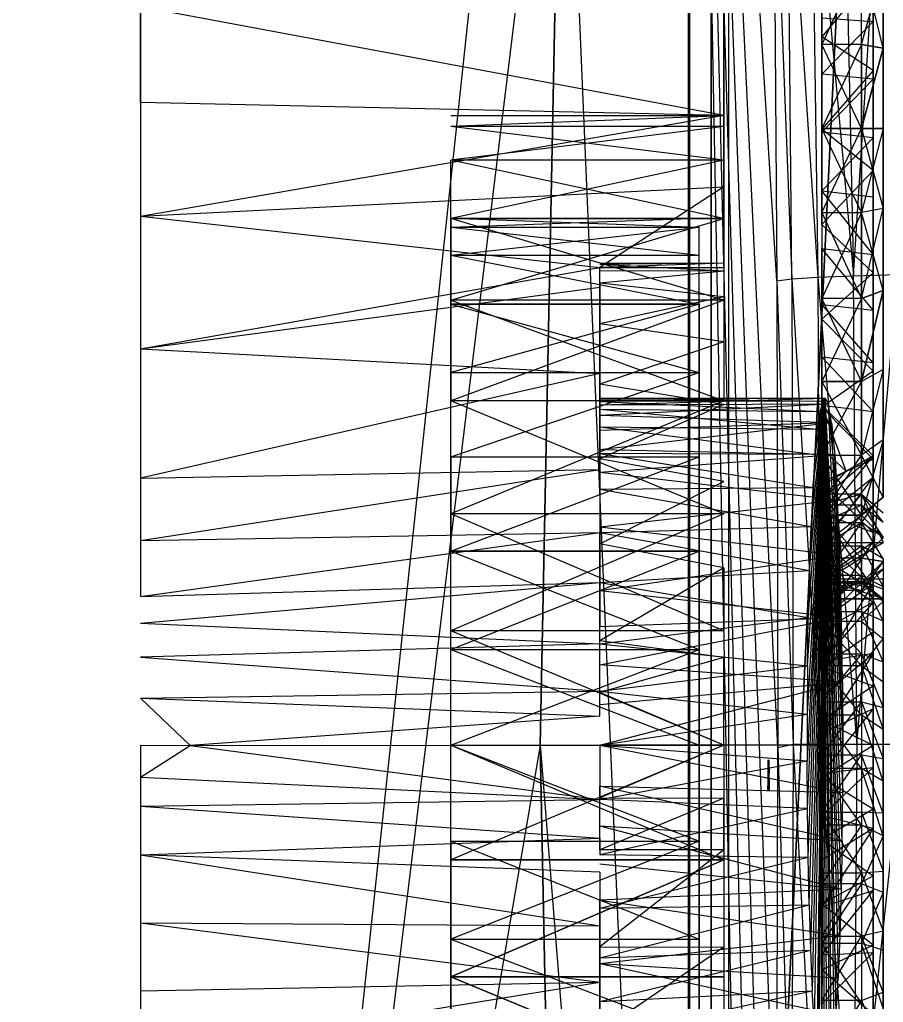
# Model space of a CAD drawing. Extents: x 11992 to 29481, y -6727 to 6811.
# Drawn here: x 12943.9 to 13013.5, y 2629.9 to 2709.1 of the extents above; entities that cross this region are included whole.
import ezdxf

# ---------------------------------------------------------------- set-up
doc = ezdxf.new("R2010")
doc.units = 0
doc.header["$MEASUREMENT"] = 0
doc.layers.get('0').update_dxf_attribs({"color": 8, "linetype": 'CONTINUOUS'})
doc.layers.add('WALL', color=8, linetype='CONTINUOUS')
doc.layers.add('zoylight 5回路', color=4, linetype='CONTINUOUS')

msp = doc.modelspace()

# ---------------------------------------------------------------- linework, layer by layer
for p, q in [((12999.618, 2180.597, 559.574), (12999.618, 3630.598, 559.574)), ((12999.618, 2180.597, 429.574), (12999.618, 3630.598, 429.574)), ((12999.618, 2180.597, 429.574), (12999.618, 3630.598, 429.574)), ((12999.618, 2180.596, -40.427), (12999.618, 3630.598, -40.427)), ((12999.618, 3630.598, 559.574), (12999.618, 2180.597, 559.574)), ((12999.618, 3630.598, -2440.428), (12999.618, 2180.597, -2440.428)), ((12999.618, 3630.598, -2440.428), (12999.618, 2180.597, -2440.428)), ((12999.618, 3630.598, -2640.428), (12999.618, 2180.597, -2640.428)), ((12993.058, 2831.723, -2034.428), (12953.625, 2462.083, -2034.428)), ((12997.892, 2470.15, -2026.428), (12997.892, 2831.044, -2026.428)), ((12953.625, 2827.843, -2104.768), (12953.625, 2662.591, -2060.087)), ((13004.888, 2688.041, -1982.262), (12997.892, 2801.845, -2026.428)), ((12997.892, 2801.845, -2026.428), (13004.242, 2538.273, -1986.336)), ((12997.892, 2801.845, -2026.428), (13004.647, 2575.625, -1983.782)), ((13004.967, 2650.422, -1981.761), (12997.892, 2801.845, -2026.428)), ((13004.887, 2612.938, -1982.268), (12997.892, 2801.845, -2026.428)), ((12997.892, 2801.845, -2026.428), (13003.666, 2500.957, -1989.974)), ((13001.024, 2528.539, -1535.396), (13001.024, 2775.775, -1367.169)), ((13001.024, 2524.691, -1532.833), (13001.024, 2772.653, -1365.48)), ((13000.625, 2693.069, -2248.196), (13000.625, 2772.424, -2312.004)), ((13001.024, 2529.813, -1535.528), (13012.671, 2771.379, -1535.528)), ((13012.671, 2771.379, -1365.348), (13001.024, 2529.813, -1365.348)), ((13012.671, 2655.358, -1405.424), (13012.671, 2771.379, -1365.348)), ((13000.625, 2762.768, -2250.098), (13000.625, 2697.778, -2239.107)), ((13000.625, 2746.079, -2198.093), (13000.625, 2700.493, -2229.662)), ((12987.633, 2741.268, -2034.428), (12953.625, 2462.083, -2034.428)), ((12985.821, 2650.597, -2034.428), (12987.633, 2741.268, -2034.428)), ((12987.621, 2740.985, -2026.428), (12985.821, 2650.597, -2034.428)), ((12987.621, 2740.985, -2026.428), (12997.892, 2499.349, -2026.428)), ((13013.469, 2735.857, -1467.017), (13013.469, 2687.26, -1500.045)), ((13013.469, 2670.603, -1486.455), (13013.469, 2735.264, -1460.554)), ((12953.625, 2702.458, -2099.7), (12953.625, 2729.627, -2114.435)), ((13011.728, 2707.115, -1430.377), (13011.728, 2726.684, -1440.669)), ((13007.652, 2725.933, -1975.26), (13011.077, 2688.457, -1969.366)), ((13007.652, 2725.933, -1975.26), (13008.19, 2688.341, -1973.236)), ((13010.258, 2726.156, -1971.55), (13011.077, 2688.457, -1969.366)), ((13011.077, 2688.457, -1969.366), (13013.493, 2726.356, -1968.372)), ((13004.646, 2725.62, -1983.784), (13004.888, 2688.041, -1982.262)), ((13004.646, 2725.62, -1983.784), (13006.1, 2688.215, -1977.59)), ((13005.761, 2725.693, -1979.381), (13008.19, 2688.341, -1973.236)), ((13006.1, 2688.215, -1977.59), (13005.761, 2725.693, -1979.381)), ((13008.526, 2725.517, -1495.653), (13008.526, 2665.689, -1480.734)), ((13013.469, 2706.799, -1432.088), (13013.469, 2725.453, -1441.9)), ((13000.625, 2724.447, -2144.043), (13000.625, 2678.364, -2177.956)), ((13008.526, 2693.555, -1430.377), (13008.526, 2721.284, -1435.154)), ((13012.671, 2720.374, -1504.245), (13012.671, 2558.93, -1444.017)), ((13008.526, 2717.507, -1432.969), (13008.526, 2686.619, -1432.371)), ((13011.728, 2714.051, -1432.371), (13008.526, 2707.115, -1430.377)), ((13008.526, 2707.715, -1504.43), (13008.526, 2714.051, -1501.664)), ((13011.728, 2714.051, -1501.664), (13008.526, 2707.115, -1503.658)), ((13011.728, 2663.694, -1473.798), (13011.728, 2714.051, -1501.664)), ((13013.469, 2706.799, -1501.946), (13011.728, 2714.051, -1501.664)), ((13011.728, 2707.115, -1430.377), (13013.469, 2713.41, -1433.989)), ((13012.671, 2712.756, -1507.43), (13008.526, 2707.715, -1504.43)), ((13012.671, 2712.756, -1507.43), (13012.671, 2529.813, -1535.528)), ((12953.625, 2710.17, -2114.22), (13000.625, 2701.399, -2097.382)), ((13008.526, 2709.251, -1429.941), (13012.671, 2708.966, -1425.63)), ((13008.526, 2704.726, -1429.138), (13012.671, 2708.966, -1425.63)), ((13012.671, 2585.333, -1401.106), (13012.671, 2708.966, -1425.63)), ((13008.526, 2707.715, -1504.43), (13008.526, 2700.335, -1504.28)), ((13012.671, 2705.005, -1509.037), (13008.526, 2707.715, -1504.43)), ((13008.526, 2700.267, -1505.15), (13008.526, 2707.715, -1504.43)), ((13008.526, 2700.048, -1428.885), (13008.526, 2707.115, -1430.377)), ((13011.728, 2707.115, -1503.658), (13008.526, 2707.115, -1503.658)), ((13011.728, 2700.335, -1429.755), (13008.526, 2707.115, -1430.377)), ((13011.728, 2707.115, -1503.658), (13008.526, 2700.335, -1504.28)), ((13011.728, 2707.115, -1430.377), (13008.526, 2707.115, -1430.377)), ((13011.728, 2707.115, -1430.377), (13011.728, 2663.694, -1460.237)), ((13013.469, 2706.799, -1501.946), (13011.728, 2707.115, -1503.658)), ((13011.728, 2707.115, -1430.377), (13013.469, 2706.799, -1432.088)), ((13011.728, 2700.335, -1429.755), (13013.469, 2706.799, -1432.088)), ((13013.469, 2706.799, -1501.946), (13011.728, 2700.335, -1504.28)), ((13012.671, 2705.005, -1509.037), (13008.526, 2700.267, -1505.15)), ((13012.671, 2704.315, -1424.927), (13008.526, 2704.726, -1429.138)), ((13012.671, 2705.005, -1509.037), (13012.671, 2594.591, -1504.681)), ((13012.671, 2704.315, -1424.927), (13008.526, 2700.048, -1428.885)), ((12953.625, 2702.458, -2099.7), (13000.625, 2701.399, -2097.382)), ((12953.625, 2693.269, -2085.728), (13000.625, 2701.399, -2097.382)), ((13000.625, 2701.34, -2220.428), (12978.625, 2700.493, -2211.195)), ((13000.625, 2701.34, -2220.428), (12978.625, 2701.34, -2220.428)), ((13000.625, 2701.34, -2220.428), (12978.625, 2700.493, -2229.662)), ((13000.625, 2701.399, -2097.382), (13000.625, 2688.827, -2092.503)), ((13000.625, 2700.493, -2229.662), (12978.625, 2700.493, -2211.195)), ((13000.625, 2700.493, -2229.662), (12978.625, 2697.778, -2239.107)), ((13000.625, 2700.493, -2211.195), (12978.625, 2700.493, -2211.195)), ((13000.625, 2697.778, -2201.75), (12978.625, 2700.493, -2211.195)), ((13008.526, 2693.555, -1430.377), (13011.728, 2700.335, -1429.755)), ((13013.469, 2700.335, -1431.496), (13008.526, 2700.335, -1504.28)), ((13011.728, 2693.555, -1503.658), (13008.526, 2700.335, -1504.28)), ((13008.526, 2700.335, -1429.755), (13013.469, 2700.335, -1431.496)), ((13012.671, 2696.935, -1509.159), (13008.526, 2700.267, -1505.15)), ((13012.671, 2699.573, -1424.746), (13008.526, 2700.048, -1428.885)), ((13013.469, 2700.335, -1431.496), (13011.728, 2693.555, -1430.377)), ((13011.728, 2700.335, -1504.28), (13013.469, 2693.871, -1501.946)), ((13013.469, 2700.335, -1431.496), (13013.469, 2670.603, -1447.579)), ((13012.671, 2699.573, -1424.746), (13008.526, 2695.318, -1429.216)), ((13000.625, 2697.778, -2239.107), (12978.625, 2697.778, -2239.107)), ((12978.625, 2673.853, -2256.001), (12978.625, 2697.778, -2239.107)), ((13000.625, 2693.069, -2248.196), (12978.625, 2697.778, -2239.107)), ((13000.625, 2697.778, -2201.75), (12978.625, 2697.778, -2201.75)), ((13000.625, 2697.778, -2201.75), (12978.625, 2693.069, -2192.661)), ((13012.671, 2696.935, -1509.159), (13008.526, 2692.6, -1504.358)), ((12953.625, 2693.269, -2085.728), (13000.625, 2695.62, -2088.49)), ((13000.625, 2695.62, -2088.49), (12990.625, 2689.126, -2080.223)), ((13012.671, 2690.172, -1425.979), (13008.526, 2695.318, -1429.216)), ((13008.526, 2695.318, -1429.216), (13012.671, 2694.829, -1425.099)), ((12953.625, 2693.269, -2085.728), (12990.625, 2689.126, -2080.223)), ((13011.728, 2693.555, -1430.377), (13008.526, 2686.619, -1432.371)), ((13008.526, 2692.6, -1504.358), (13008.526, 2693.555, -1503.658)), ((13008.526, 2693.555, -1503.658), (13011.728, 2693.555, -1503.658)), ((13008.526, 2693.555, -1430.377), (13011.728, 2693.555, -1430.377)), ((13008.526, 2693.555, -1503.658), (13011.728, 2686.619, -1501.664)), ((13013.469, 2693.871, -1432.088), (13011.728, 2693.555, -1430.377)), ((13013.469, 2693.871, -1501.946), (13011.728, 2693.555, -1503.658)), ((13011.728, 2686.619, -1432.371), (13013.469, 2693.871, -1432.088)), ((13013.469, 2687.26, -1500.045), (13011.728, 2693.555, -1503.658)), ((12978.625, 2692.387, -2212.695), (12998.625, 2693.097, -2220.428)), ((12978.625, 2693.097, -2220.428), (12998.625, 2692.387, -2228.162)), ((12978.625, 2693.097, -2220.428), (12998.625, 2693.097, -2220.428)), ((12978.625, 2693.069, -2248.196), (13000.625, 2693.069, -2248.196)), ((12978.625, 2686.478, -2256.309), (13000.625, 2693.069, -2248.196)), ((12978.625, 2693.069, -2248.196), (12978.625, 2678.364, -2262.9)), ((13000.625, 2693.069, -2192.661), (12978.625, 2693.069, -2192.661)), ((13000.625, 2686.478, -2184.547), (12978.625, 2693.069, -2192.661)), ((13008.526, 2692.6, -1504.358), (13012.671, 2688.694, -1507.661)), ((12978.625, 2692.387, -2212.695), (12978.625, 2692.387, -2228.162)), ((12978.625, 2692.387, -2212.695), (12998.625, 2690.113, -2204.784)), ((12978.625, 2690.113, -2236.072), (12998.625, 2692.387, -2228.162)), ((12978.625, 2692.387, -2212.695), (12998.625, 2692.387, -2212.695)), ((12978.625, 2692.387, -2228.162), (12998.625, 2692.387, -2212.695)), ((12998.625, 2658.33, -2178.638), (12998.625, 2692.387, -2228.162)), ((12978.625, 2690.113, -2204.784), (12998.625, 2686.169, -2197.172)), ((12978.625, 2690.113, -2236.072), (12998.625, 2686.169, -2243.685)), ((12978.625, 2642.864, -2178.638), (12978.625, 2690.113, -2204.784)), ((12978.625, 2690.113, -2204.784), (12998.625, 2690.113, -2204.784)), ((12978.625, 2690.113, -2236.072), (12978.625, 2690.113, -2204.784)), ((12978.625, 2690.113, -2236.072), (12998.625, 2690.113, -2236.072)), ((12998.625, 2673.853, -2184.856), (12998.625, 2690.113, -2204.784)), ((12998.625, 2627.341, -2184.856), (12998.625, 2690.113, -2236.072)), ((13012.671, 2685.687, -1427.358), (13008.526, 2690.646, -1430.136)), ((13008.526, 2686.141, -1431.624), (13008.526, 2690.646, -1430.136)), ((13008.526, 2690.646, -1430.136), (13012.671, 2690.172, -1425.979)), ((13000.625, 2689.476, -2085.428), (12990.625, 2689.373, -2088.262)), ((13000.625, 2689.476, -2085.428), (12990.625, 2689.126, -2080.223)), ((13000.625, 2689.476, -2085.428), (12990.625, 2689.456, -2084.186)), ((13000.625, 2688.827, -2092.503), (12990.625, 2689.373, -2088.262)), ((12953.625, 2682.553, -2073.612), (12990.625, 2689.126, -2080.223)), ((12990.625, 2689.126, -2080.223), (13000.625, 2689.114, -2080.134)), ((12990.625, 2678.046, -2090.954), (12990.625, 2689.126, -2080.223)), ((13000.625, 2688.827, -2092.503), (12990.625, 2688.849, -2092.384)), ((13000.625, 2688.827, -2092.503), (12990.625, 2687.872, -2096.482)), ((13008.526, 2684.954, -1501.911), (13012.671, 2688.694, -1507.661)), ((13011.077, 2688.457, -1969.366), (13014.656, 2688.559, -1966.123)), ((13011.356, 2650.699, -1968.643), (13014.656, 2688.559, -1966.123)), ((13000.625, 2686.746, -2099.74), (12990.625, 2687.872, -2096.482)), ((12990.625, 2687.872, -2096.482), (12990.625, 2660.178, -2111.738)), ((13004.888, 2688.041, -1982.262), (13006.1, 2688.215, -1977.59)), ((13004.888, 2688.041, -1982.262), (13006.214, 2650.698, -1976.994)), ((13004.888, 2688.041, -1982.262), (13004.967, 2650.422, -1981.761)), ((13006.1, 2688.215, -1977.59), (13008.19, 2688.341, -1973.236)), ((13006.1, 2688.215, -1977.59), (13006.214, 2650.698, -1976.994)), ((13006.1, 2688.215, -1977.59), (13008.371, 2650.698, -1972.564)), ((13008.19, 2688.341, -1973.236), (13011.077, 2688.457, -1969.366)), ((13008.19, 2688.341, -1973.236), (13008.371, 2650.698, -1972.564)), ((13008.19, 2688.341, -1973.236), (13011.356, 2650.699, -1968.643)), ((13011.356, 2650.699, -1968.643), (13011.077, 2688.457, -1969.366)), ((12953.625, 2682.553, -2073.612), (12990.625, 2687.545, -2078.428)), ((12990.625, 2680.588, -2071.542), (12990.625, 2687.545, -2078.428)), ((13011.728, 2679.945, -1435.829), (13013.469, 2687.26, -1433.989)), ((13013.469, 2687.26, -1500.045), (13011.728, 2679.945, -1498.206)), ((13011.728, 2686.619, -1432.371), (13013.469, 2687.26, -1433.989)), ((13013.469, 2687.26, -1500.045), (13011.728, 2686.619, -1501.664)), ((13000.625, 2686.478, -2256.309), (12978.625, 2686.478, -2256.309)), ((12978.625, 2686.478, -2256.309), (13000.625, 2678.364, -2262.9)), ((13000.625, 2686.478, -2184.547), (12978.625, 2686.478, -2184.547)), ((13000.625, 2686.478, -2184.547), (12978.625, 2678.364, -2177.956)), ((12978.625, 2650.597, -2271.172), (12978.625, 2686.169, -2243.685)), ((12978.625, 2686.169, -2197.172), (12978.625, 2678.364, -2177.956)), ((12978.625, 2686.169, -2197.172), (12998.625, 2680.649, -2190.376)), ((12998.625, 2686.169, -2243.685), (12978.625, 2680.649, -2250.48)), ((12978.625, 2686.169, -2197.172), (12998.625, 2686.169, -2197.172)), ((12998.625, 2686.169, -2243.685), (12978.625, 2686.169, -2243.685)), ((13000.625, 2686.746, -2099.74), (12990.625, 2684.584, -2104.308)), ((12998.625, 2686.169, -2243.685), (12998.625, 2615.025, -2197.172)), ((13000.625, 2686.478, -2184.547), (13000.625, 2683.139, -2106.703)), ((13008.526, 2686.619, -1432.371), (13008.526, 2668.859, -1431.751)), ((13011.728, 2686.619, -1501.664), (13008.526, 2686.619, -1501.664)), ((13011.728, 2686.619, -1432.371), (13008.526, 2686.619, -1432.371)), ((13011.728, 2679.945, -1498.206), (13008.526, 2686.619, -1501.664)), ((13008.526, 2673.986, -1493.366), (13008.526, 2686.619, -1501.664)), ((13011.728, 2686.619, -1432.371), (13008.526, 2679.945, -1435.829)), ((13008.526, 2664.123, -1478.967), (13008.526, 2686.619, -1501.664)), ((13012.671, 2681.449, -1429.192), (13008.526, 2686.141, -1431.624)), ((13008.526, 2686.141, -1431.624), (13012.671, 2685.687, -1427.358)), ((13000.625, 2683.139, -2106.703), (12990.625, 2684.584, -2104.308)), ((12990.625, 2672.609, -2102.733), (12990.625, 2684.584, -2104.308)), ((13012.671, 2680.775, -1504.499), (13008.526, 2684.954, -1501.911)), ((13000.625, 2683.139, -2106.703), (12990.625, 2679.721, -2111.185)), ((12953.625, 2682.553, -2073.612), (12990.625, 2680.588, -2071.542)), ((13012.671, 2681.449, -1429.192), (13008.526, 2681.901, -1433.636)), ((13008.526, 2669.146, -1446.627), (13008.526, 2681.901, -1433.636)), ((13008.526, 2681.901, -1433.636), (13012.671, 2677.521, -1431.423)), ((12990.625, 2680.588, -2071.542), (12953.625, 2672.13, -2065.33)), ((12978.625, 2673.853, -2184.856), (12998.625, 2680.649, -2190.376)), ((12978.625, 2680.649, -2190.376), (12998.625, 2680.649, -2190.376)), ((12978.625, 2680.649, -2250.48), (12998.625, 2680.649, -2250.48)), ((12978.625, 2673.853, -2256.001), (12998.625, 2680.649, -2250.48)), ((12990.625, 2672.841, -2065.599), (12990.625, 2680.588, -2071.542)), ((12990.625, 2680.588, -2071.542), (12990.625, 2677.708, -2078.428)), ((13012.671, 2680.775, -1504.499), (13008.526, 2677.863, -1497.826)), ((13013.469, 2680.897, -1496.749), (13011.728, 2673.986, -1493.366)), ((13013.469, 2680.897, -1437.286), (13011.728, 2679.945, -1435.829)), ((13013.469, 2680.897, -1496.749), (13011.728, 2679.945, -1498.206)), ((13013.469, 2680.897, -1437.286), (13011.728, 2673.986, -1440.669)), ((13008.526, 2673.986, -1440.669), (13011.728, 2679.945, -1435.829)), ((13008.526, 2679.945, -1498.206), (13011.728, 2679.945, -1498.206)), ((13011.728, 2679.945, -1435.829), (13008.526, 2679.945, -1435.829)), ((13008.526, 2679.945, -1498.206), (13011.728, 2673.986, -1493.366)), ((13000.625, 2678.089, -2112.92), (12990.625, 2679.721, -2111.185)), ((13000.625, 2678.364, -2262.9), (12978.625, 2678.364, -2262.9)), ((13000.625, 2678.364, -2262.9), (12978.625, 2669.275, -2267.609)), ((13000.625, 2678.364, -2177.956), (12978.625, 2678.364, -2177.956)), ((13000.625, 2669.275, -2173.248), (12978.625, 2678.364, -2177.956)), ((12990.625, 2678.046, -2090.954), (13008.778, 2678.597, -2085.428)), ((12990.625, 2678.502, -2087.733), (13008.778, 2678.597, -2085.428)), ((12990.625, 2678.583, -2084.533), (13008.778, 2678.597, -2085.428)), ((12990.625, 2678.583, -2084.533), (13008.582, 2678.338, -2081.629)), ((13008.582, 2678.338, -2081.629), (12990.625, 2678.308, -2081.413)), ((12990.625, 2678.308, -2081.413), (13008.38, 2677.516, -2077.724)), ((12990.625, 2677.708, -2078.428), (12990.625, 2678.308, -2081.413)), ((13008.778, 2678.597, -2085.428), (13007.334, 2649.349, -2057.456)), ((13008.778, 2678.597, -2085.428), (13007.339, 2653.113, -2057.541)), ((13007.357, 2645.502, -2057.896), (13008.778, 2678.597, -2085.428)), ((13007.371, 2656.995, -2058.169), (13008.778, 2678.597, -2085.428)), ((13007.409, 2641.588, -2058.917), (13008.778, 2678.597, -2085.428)), ((13007.434, 2660.903, -2059.394), (13008.778, 2678.597, -2085.428)), ((13007.494, 2637.737, -2060.556), (13008.778, 2678.597, -2085.428)), ((13007.53, 2664.702, -2061.241), (13008.778, 2678.597, -2085.428)), ((13008.778, 2678.597, -2085.428), (13007.611, 2634.092, -2062.81)), ((13007.656, 2668.245, -2063.69), (13008.778, 2678.597, -2085.428)), ((13008.778, 2678.597, -2085.428), (13007.756, 2630.798, -2065.629)), ((13007.81, 2671.394, -2066.68), (13008.778, 2678.597, -2085.428)), ((13007.926, 2627.978, -2068.924), (13008.778, 2678.597, -2085.428)), ((13007.987, 2674.033, -2070.106), (13008.778, 2678.597, -2085.428)), ((13008.778, 2678.597, -2085.428), (13008.114, 2625.725, -2072.568)), ((13008.179, 2676.085, -2073.836), (13008.778, 2678.597, -2085.428)), ((13008.313, 2624.086, -2076.419), (13008.778, 2678.597, -2085.428)), ((13008.38, 2677.516, -2077.724), (13008.778, 2678.597, -2085.428)), ((13008.582, 2678.338, -2081.629), (13008.38, 2677.516, -2077.724)), ((13008.514, 2623.064, -2080.333), (13008.778, 2678.597, -2085.428)), ((13008.582, 2678.338, -2081.629), (13008.778, 2678.597, -2085.428)), ((13008.713, 2622.625, -2084.18), (13008.778, 2678.597, -2085.428)), ((13008.778, 2678.597, -2085.428), (13009.108, 2623.338, -2091.826)), ((13009.309, 2624.563, -2095.735), (13008.778, 2678.597, -2085.428)), ((13009.688, 2628.859, -2103.077), (13008.778, 2678.597, -2085.428)), ((13008.778, 2678.597, -2085.428), (13009.85, 2631.849, -2106.225)), ((13009.986, 2635.275, -2108.864), (13008.778, 2678.597, -2085.428)), ((13010.166, 2642.892, -2112.347), (13008.778, 2678.597, -2085.428)), ((13008.778, 2678.597, -2085.428), (13010.209, 2646.797, -2113.169)), ((13008.778, 2678.597, -2085.428), (13010.222, 2650.597, -2113.428)), ((13008.907, 2622.71, -2087.944), (13008.778, 2678.597, -2085.428)), ((13008.778, 2678.597, -2085.428), (13009.505, 2626.409, -2099.534)), ((13010.092, 2639.005, -2110.916), (13008.778, 2678.597, -2085.428)), ((13008.778, 2678.597, -2085.428), (13009.04, 2678.129, -2090.523)), ((12990.625, 2677.211, -2094.128), (13009.04, 2678.129, -2090.523)), ((12990.625, 2678.046, -2090.954), (13009.04, 2678.129, -2090.523)), ((13000.625, 2678.089, -2112.92), (12990.625, 2673.699, -2116.699)), ((12990.625, 2677.708, -2078.428), (13008.179, 2676.085, -2073.836)), ((12990.625, 2677.708, -2078.428), (13008.38, 2677.516, -2077.724)), ((12990.625, 2677.708, -2078.428), (12990.625, 2676.281, -2074.278)), ((13008.38, 2677.516, -2077.724), (13008.179, 2676.085, -2073.836)), ((13012.671, 2673.948, -1433.985), (13008.526, 2678.011, -1436.102)), ((13008.526, 2678.011, -1436.102), (13008.526, 2662.387, -1470.775)), ((13010.475, 2672.711, -1437.974), (13008.526, 2678.011, -1436.102)), ((13008.526, 2678.011, -1436.102), (13012.671, 2677.521, -1431.423)), ((13008.526, 2677.863, -1497.826), (13012.671, 2673.667, -1499.824)), ((13009.309, 2676.631, -2095.735), (13009.04, 2678.129, -2090.523)), ((13009.04, 2678.129, -2090.523), (13010.222, 2650.597, -2113.428)), ((13012.671, 2672.183, -1428.826), (13012.671, 2677.521, -1431.423)), ((12990.625, 2676.007, -2097.19), (12990.625, 2677.211, -2094.128)), ((12990.625, 2677.211, -2094.128), (13009.309, 2676.631, -2095.735)), ((12990.625, 2674.46, -2100.076), (13009.309, 2676.631, -2095.735)), ((12990.625, 2676.007, -2097.19), (13009.309, 2676.631, -2095.735)), ((13009.309, 2676.631, -2095.735), (13009.568, 2674.033, -2100.75)), ((13009.309, 2676.631, -2095.735), (13010.222, 2650.597, -2113.428)), ((12990.625, 2676.281, -2074.278), (13007.987, 2674.033, -2070.106)), ((12990.625, 2676.281, -2074.278), (13008.179, 2676.085, -2073.836)), ((13007.987, 2674.033, -2070.106), (13008.179, 2676.085, -2073.836)), ((13013.469, 2675.217, -1441.9), (13011.728, 2669.146, -1446.627)), ((13013.469, 2675.217, -1441.9), (13011.728, 2673.986, -1440.669)), ((13013.469, 2675.217, -1492.135), (13011.728, 2673.986, -1493.366)), ((12990.625, 2674.46, -2100.076), (13009.568, 2674.033, -2100.75)), ((13010.475, 2672.711, -1437.974), (13008.526, 2674.532, -1438.94)), ((12978.625, 2673.853, -2256.001), (12978.625, 2666.241, -2259.944)), ((12978.625, 2673.853, -2184.856), (12978.625, 2669.275, -2173.248)), ((12978.625, 2666.241, -2180.912), (12998.625, 2673.853, -2184.856)), ((12978.625, 2673.853, -2256.001), (12998.625, 2673.853, -2256.001)), ((12978.625, 2673.853, -2184.856), (12998.625, 2673.853, -2184.856)), ((12978.625, 2666.241, -2259.944), (12998.625, 2673.853, -2256.001)), ((12990.625, 2674.125, -2070.248), (13007.81, 2671.394, -2066.68)), ((13007.987, 2674.033, -2070.106), (12990.625, 2674.125, -2070.248)), ((12990.625, 2672.609, -2102.733), (13009.568, 2674.033, -2100.75)), ((12990.625, 2673.699, -2116.699), (12990.625, 2663.079, -2110.492)), ((13000.625, 2671.872, -2117.97), (12990.625, 2673.699, -2116.699)), ((13007.987, 2674.033, -2070.106), (13007.81, 2671.394, -2066.68)), ((13011.728, 2669.146, -1487.408), (13008.526, 2673.986, -1493.366)), ((13008.526, 2673.986, -1493.366), (13011.728, 2673.986, -1493.366)), ((13008.526, 2673.986, -1440.669), (13011.728, 2673.986, -1440.669)), ((13008.526, 2669.146, -1446.627), (13011.728, 2673.986, -1440.669)), ((13012.671, 2673.948, -1433.985), (13008.526, 2670.453, -1436.918)), ((13012.671, 2673.948, -1433.985), (13008.526, 2668.859, -1431.751)), ((13008.526, 2671.828, -1492.345), (13012.671, 2673.667, -1499.824)), ((13010.222, 2650.597, -2113.428), (13009.568, 2674.033, -2100.75)), ((13010.198, 2655.692, -2112.961), (13009.568, 2674.033, -2100.75)), ((13009.568, 2674.033, -2100.75), (13009.799, 2670.396, -2105.227)), ((13012.671, 2673.948, -1433.985), (13010.475, 2672.711, -1437.974)), ((13013.469, 2670.603, -1486.455), (13011.728, 2673.986, -1493.366)), ((12953.625, 2667.114, -2062.322), (12990.625, 2672.841, -2065.599)), ((12953.625, 2672.13, -2065.33), (12990.625, 2672.841, -2065.599)), ((13010.475, 2672.711, -1437.974), (13008.526, 2671.504, -1442.059)), ((13008.526, 2670.453, -1436.918), (13010.475, 2672.711, -1437.974)), ((12990.625, 2672.609, -2102.733), (13009.799, 2670.396, -2105.227)), ((12990.625, 2666.851, -2120.747), (13000.625, 2671.872, -2117.97)), ((13012.671, 2672.183, -1428.826), (13008.526, 2668.859, -1431.751)), ((13008.526, 2666.703, -1426.639), (13012.671, 2672.183, -1428.826)), ((12990.625, 2671.252, -2066.525), (13007.81, 2671.394, -2066.68)), ((12990.625, 2671.252, -2066.525), (13007.656, 2668.245, -2063.69)), ((13007.81, 2671.394, -2066.68), (13007.656, 2668.245, -2063.69)), ((13008.526, 2671.828, -1492.345), (13012.671, 2667.759, -1493.966)), ((12990.625, 2668.203, -2107.201), (13009.799, 2670.396, -2105.227)), ((13008.526, 2666.938, -1448.611), (13011.728, 2670.845, -1442.841)), ((13011.728, 2670.845, -1442.841), (13008.526, 2670.845, -1442.841)), ((13011.728, 2670.845, -1442.841), (13008.526, 2669.947, -1438.073)), ((13009.986, 2665.919, -2108.864), (13009.799, 2670.396, -2105.227)), ((13010.198, 2655.692, -2112.961), (13009.799, 2670.396, -2105.227)), ((13011.728, 2670.845, -1442.841), (13011.728, 2630.033, -1397.983)), ((13011.728, 2670.845, -1442.841), (13013.469, 2666.938, -1448.611)), ((13013.469, 2668.591, -1440.015), (13011.728, 2670.845, -1442.841)), ((13011.728, 2670.845, -1442.841), (13013.469, 2669.338, -1444.807)), ((13011.728, 2669.146, -1446.627), (13013.469, 2670.603, -1447.579)), ((13013.469, 2670.603, -1486.455), (13011.728, 2669.146, -1487.408)), ((13013.469, 2670.603, -1486.455), (13013.469, 2670.603, -1447.579)), ((13011.728, 2669.947, -1438.073), (13008.526, 2669.947, -1438.073)), ((13011.728, 2669.947, -1438.073), (13008.526, 2668.571, -1433.25)), ((13008.526, 2666.703, -1426.639), (13012.671, 2669.879, -1423.716)), ((13008.526, 2663.978, -1421.672), (13012.671, 2669.879, -1423.716)), ((13011.728, 2669.947, -1438.073), (13013.469, 2668.591, -1440.015)), ((13011.728, 2669.947, -1438.073), (13013.469, 2667.36, -1435.171)), ((13000.625, 2669.275, -2267.609), (12978.625, 2669.275, -2267.609)), ((13000.625, 2659.83, -2270.325), (12978.625, 2669.275, -2267.609)), ((12978.625, 2659.83, -2270.325), (12978.625, 2669.275, -2267.609)), ((13000.625, 2669.275, -2173.248), (12978.625, 2669.275, -2173.248)), ((13000.625, 2669.275, -2173.248), (12978.625, 2659.83, -2170.532)), ((13012.671, 2663.273, -1487.36), (13008.526, 2669.324, -1489.208)), ((13008.526, 2669.146, -1487.408), (13008.526, 2669.324, -1489.208)), ((13012.671, 2667.759, -1493.966), (13008.526, 2669.324, -1489.208)), ((13008.526, 2665.689, -1453.301), (13011.728, 2669.146, -1446.627)), ((13008.526, 2669.146, -1446.627), (13011.728, 2669.146, -1446.627)), ((13008.526, 2669.146, -1487.408), (13011.728, 2665.689, -1480.734)), ((13011.728, 2669.146, -1487.408), (13008.526, 2669.146, -1487.408)), ((13011.728, 2669.146, -1487.408), (13013.469, 2667.307, -1480.093)), ((13013.469, 2667.307, -1453.942), (13011.728, 2669.146, -1446.627)), ((12990.625, 2667.744, -2063.293), (13007.656, 2668.245, -2063.69)), ((12990.625, 2668.203, -2107.201), (13009.986, 2665.919, -2108.864)), ((13007.53, 2664.702, -2061.241), (13007.656, 2668.245, -2063.69)), ((13008.526, 2668.571, -1433.25), (13011.728, 2668.571, -1433.25)), ((13008.526, 2668.571, -1433.25), (13008.526, 2666.693, -1428.439)), ((13008.526, 2666.693, -1428.439), (13011.728, 2668.571, -1433.25)), ((13013.469, 2667.36, -1435.171), (13011.728, 2668.571, -1433.25)), ((13013.469, 2665.621, -1430.346), (13011.728, 2668.571, -1433.25)), ((12953.625, 2667.114, -2062.322), (12990.625, 2667.744, -2063.293)), ((12953.625, 2662.591, -2060.087), (12990.625, 2667.744, -2063.293)), ((12990.625, 2652.939, -2057.508), (12990.625, 2667.744, -2063.293)), ((12990.625, 2667.744, -2063.293), (13007.53, 2664.702, -2061.241)), ((13008.526, 2667.2, -1485.891), (13010.475, 2663.666, -1483.202)), ((13012.671, 2663.273, -1487.36), (13008.526, 2667.2, -1485.891)), ((13011.728, 2665.689, -1453.301), (13013.469, 2667.307, -1453.942)), ((13011.728, 2665.689, -1480.734), (13013.469, 2667.307, -1480.093)), ((13000.625, 2664.908, -2121.578), (12990.625, 2666.851, -2120.747)), ((13008.526, 2663.978, -1421.672), (13012.671, 2667.028, -1418.736)), ((13008.526, 2660.699, -1416.943), (13012.671, 2667.028, -1418.736)), ((13008.526, 2664.017, -1455.394), (13013.469, 2666.938, -1448.611)), ((13008.526, 2666.938, -1448.611), (13013.469, 2666.938, -1448.611)), ((13008.526, 2666.703, -1426.639), (13008.526, 2663.978, -1421.672)), ((13011.728, 2666.693, -1428.439), (13008.526, 2664.299, -1423.715)), ((13008.526, 2666.693, -1428.439), (13011.728, 2666.693, -1428.439)), ((13013.469, 2665.621, -1430.346), (13011.728, 2666.693, -1428.439)), ((13011.728, 2666.693, -1428.439), (13013.469, 2663.364, -1425.618)), ((12978.625, 2666.241, -2259.944), (12998.625, 2666.241, -2259.944)), ((12998.625, 2666.241, -2180.912), (12978.625, 2666.241, -2180.912)), ((12978.625, 2659.83, -2170.532), (12978.625, 2666.241, -2180.912)), ((12978.625, 2666.241, -2180.912), (12998.625, 2658.33, -2178.638)), ((12978.625, 2658.33, -2262.219), (12998.625, 2666.241, -2259.944)), ((12990.625, 2663.079, -2110.492), (13009.986, 2665.919, -2108.864)), ((13011.728, 2665.689, -1453.301), (13008.526, 2665.689, -1453.301)), ((13011.728, 2663.694, -1473.798), (13008.526, 2665.689, -1480.734)), ((13011.728, 2665.689, -1480.734), (13008.526, 2665.689, -1480.734)), ((13011.728, 2665.689, -1453.301), (13008.526, 2663.694, -1460.237)), ((13010.12, 2660.903, -2111.462), (13009.986, 2665.919, -2108.864)), ((13010.198, 2655.692, -2112.961), (13009.986, 2665.919, -2108.864)), ((13011.728, 2665.689, -1453.301), (13013.469, 2665.406, -1460.554)), ((13013.469, 2665.406, -1473.481), (13011.728, 2665.689, -1480.734)), ((13013.469, 2665.621, -1430.346), (13013.469, 2574.902, -1480.707)), ((13000.625, 2664.908, -2121.578), (12990.625, 2659.013, -2123.386)), ((13000.625, 2664.908, -2121.578), (13000.625, 2659.83, -2170.532)), ((13013.469, 2665.406, -1473.481), (13011.728, 2663.694, -1473.798)), ((13011.728, 2663.694, -1460.237), (13013.469, 2665.406, -1460.554)), ((13013.469, 2665.406, -1473.481), (13011.728, 2663.072, -1467.017)), ((13013.469, 2664.813, -1467.017), (13011.728, 2663.694, -1460.237)), ((13011.728, 2663.072, -1467.017), (13013.469, 2664.813, -1467.017)), ((12990.625, 2663.738, -2060.703), (13007.53, 2664.702, -2061.241)), ((13007.53, 2664.702, -2061.241), (13007.434, 2660.903, -2059.394)), ((13011.728, 2664.299, -1423.715), (13008.526, 2664.299, -1423.715)), ((13008.526, 2657.983, -1414.854), (13008.526, 2664.299, -1423.715)), ((13008.526, 2661.39, -1419.159), (13011.728, 2664.299, -1423.715)), ((13010.475, 2663.666, -1483.202), (13008.526, 2664.123, -1478.967)), ((13008.526, 2663.815, -1477.992), (13008.526, 2664.123, -1478.967)), ((13008.526, 2664.017, -1455.394), (13013.469, 2664.017, -1455.394)), ((13008.526, 2664.017, -1455.394), (13013.469, 2662.423, -1462.919)), ((13013.469, 2663.364, -1425.618), (13011.728, 2664.299, -1423.715)), ((13013.469, 2660.597, -1421.068), (13011.728, 2664.299, -1423.715)), ((13013.469, 2596.149, -1402.77), (13013.469, 2664.017, -1455.394)), ((12953.625, 2660.439, -2059.22), (12990.625, 2663.738, -2060.703)), ((12953.625, 2662.591, -2060.087), (12990.625, 2663.738, -2060.703)), ((12990.625, 2663.738, -2060.703), (13007.434, 2660.903, -2059.394)), ((13008.526, 2663.815, -1477.992), (13011.728, 2663.689, -1478.203)), ((13008.526, 2663.815, -1477.992), (13011.728, 2663.815, -1477.992)), ((13011.728, 2663.815, -1477.992), (13008.526, 2662.387, -1470.775)), ((13008.526, 2663.072, -1467.017), (13011.728, 2663.694, -1460.237)), ((13008.526, 2663.694, -1460.237), (13011.728, 2663.694, -1473.798)), ((13011.728, 2663.072, -1467.017), (13008.526, 2663.694, -1473.798)), ((13008.526, 2663.689, -1478.203), (13011.728, 2663.689, -1478.203)), ((13008.526, 2660.574, -1482.832), (13011.728, 2663.689, -1478.203)), ((13008.526, 2662.107, -1482.03), (13010.475, 2663.666, -1483.202)), ((13010.475, 2663.666, -1483.202), (13008.526, 2659.84, -1485.013)), ((13008.526, 2660.699, -1416.943), (13012.671, 2663.637, -1413.972)), ((13012.671, 2663.637, -1413.972), (13008.526, 2656.901, -1412.542)), ((13010.475, 2663.666, -1483.202), (13012.671, 2662.132, -1488.734)), ((13012.671, 2663.273, -1487.36), (13010.475, 2663.666, -1483.202)), ((13013.469, 2663.18, -1475.597), (13011.728, 2663.815, -1477.992)), ((13011.728, 2663.815, -1477.992), (13011.728, 2625.033, -1503.846)), ((13013.469, 2662.387, -1470.775), (13011.728, 2663.815, -1477.992)), ((13013.469, 2662.196, -1477.307), (13011.728, 2663.815, -1477.992)), ((13011.728, 2663.694, -1473.798), (13011.728, 2663.694, -1460.237)), ((13013.469, 2662.196, -1477.307), (13011.728, 2663.689, -1478.203)), ((13012.671, 2659.733, -1409.508), (13012.671, 2663.637, -1413.972)), ((12990.625, 2663.079, -2110.492), (13010.12, 2660.903, -2111.462)), ((13011.728, 2663.072, -1467.017), (13008.526, 2663.072, -1467.017)), ((13013.469, 2662.387, -1470.775), (13008.526, 2662.423, -1462.919)), ((13008.526, 2662.423, -1462.919), (13013.469, 2662.423, -1462.919)), ((13013.469, 2662.387, -1470.775), (13008.526, 2662.387, -1470.775)), ((13013.469, 2565.752, -1457.789), (13013.469, 2662.423, -1462.919)), ((13012.671, 2662.132, -1488.734), (13008.526, 2657.321, -1487.89)), ((13012.671, 2662.132, -1488.734), (13008.526, 2659.84, -1485.013)), ((13011.728, 2660.574, -1482.832), (13013.469, 2662.196, -1477.307)), ((13012.671, 2638.901, -1505.242), (13012.671, 2662.132, -1488.734)), ((13013.469, 2662.196, -1477.307), (13013.469, 2567.952, -1467.071)), ((12990.625, 2657.093, -2112.664), (13010.12, 2660.903, -2111.462)), ((12990.625, 2660.178, -2111.738), (13010.12, 2660.903, -2111.462)), ((12990.625, 2658.783, -2058.592), (13007.434, 2660.903, -2059.394)), ((13007.371, 2656.995, -2058.169), (13007.434, 2660.903, -2059.394)), ((13008.526, 2661.39, -1419.159), (13011.728, 2657.983, -1414.854)), ((13008.526, 2661.39, -1419.159), (13011.728, 2661.39, -1419.159)), ((13010.198, 2655.692, -2112.961), (13010.12, 2660.903, -2111.462)), ((13013.469, 2660.597, -1421.068), (13011.728, 2661.39, -1419.159)), ((13013.469, 2657.341, -1416.778), (13011.728, 2661.39, -1419.159)), ((12953.625, 2660.439, -2059.22), (12990.625, 2658.783, -2058.592)), ((13008.526, 2656.901, -1412.542), (13008.526, 2660.699, -1416.943)), ((13008.526, 2660.574, -1482.832), (13008.526, 2653.021, -1490.983)), ((13011.728, 2656.998, -1487.113), (13008.526, 2660.574, -1482.832)), ((13011.728, 2660.574, -1482.832), (13008.526, 2660.574, -1482.832)), ((13011.728, 2660.574, -1482.832), (13013.469, 2659.182, -1481.786)), ((13000.625, 2659.83, -2270.325), (12978.625, 2659.83, -2270.325)), ((13000.625, 2650.597, -2271.172), (12978.625, 2659.83, -2270.325)), ((13000.625, 2659.83, -2170.532), (12978.625, 2659.83, -2170.532)), ((13000.625, 2650.597, -2169.685), (12978.625, 2659.83, -2170.532)), ((13008.526, 2657.321, -1487.89), (13008.526, 2659.84, -1485.013)), ((13012.671, 2659.733, -1409.508), (13008.526, 2656.901, -1412.542)), ((13011.728, 2656.998, -1487.113), (13013.469, 2659.182, -1481.786)), ((12990.625, 2658.783, -2058.592), (12953.625, 2657.709, -2058.361)), ((13000.625, 2657.671, -2123.658), (12990.625, 2659.013, -2123.386)), ((12990.625, 2658.783, -2058.592), (13007.371, 2656.995, -2058.169)), ((12953.625, 2657.709, -2058.361), (12990.625, 2654.973, -2057.772)), ((12978.625, 2650.597, -2169.685), (12978.625, 2658.33, -2178.638)), ((12978.625, 2658.33, -2178.638), (12998.625, 2650.597, -2177.928)), ((12978.625, 2658.33, -2262.219), (12998.625, 2658.33, -2262.219)), ((12978.625, 2658.33, -2178.638), (12998.625, 2658.33, -2178.638)), ((12978.625, 2650.597, -2262.928), (12998.625, 2658.33, -2262.219)), ((13000.625, 2657.671, -2123.658), (12990.625, 2654.843, -2124.075)), ((12998.625, 2620.545, -2250.48), (12998.625, 2658.33, -2178.638)), ((13000.625, 2650.597, -2124.307), (13000.625, 2657.671, -2123.658)), ((13012.671, 2658.007, -1493.079), (13008.526, 2657.321, -1487.89)), ((13012.671, 2658.007, -1493.079), (13008.526, 2651.56, -1493.205)), ((13008.526, 2654.558, -1490.631), (13012.671, 2658.007, -1493.079)), ((13011.728, 2657.983, -1414.854), (13008.526, 2654.113, -1410.877)), ((13008.526, 2657.983, -1414.854), (13011.728, 2657.983, -1414.854)), ((13011.728, 2657.983, -1414.854), (13013.469, 2657.341, -1416.778)), ((13011.728, 2657.983, -1414.854), (13013.469, 2653.638, -1412.823)), ((13010.198, 2655.692, -2112.961), (12990.625, 2657.093, -2112.664)), ((12990.625, 2654.973, -2057.772), (13007.371, 2656.995, -2058.169)), ((13007.371, 2656.995, -2058.169), (13007.339, 2653.113, -2057.541)), ((13008.526, 2654.558, -1490.631), (13008.526, 2657.321, -1487.89)), ((13011.728, 2653.021, -1490.983), (13008.526, 2656.998, -1487.113)), ((13011.728, 2656.998, -1487.113), (13008.526, 2656.998, -1487.113)), ((13012.671, 2655.358, -1405.424), (13008.526, 2656.901, -1412.542)), ((13008.526, 2656.901, -1412.542), (13008.526, 2645.202, -1404.186)), ((13011.728, 2656.998, -1487.113), (13013.469, 2655.721, -1485.93)), ((13011.728, 2656.998, -1487.113), (13013.469, 2651.872, -1489.675)), ((13013.469, 2657.341, -1416.778), (13013.469, 2566.752, -1437.932)), ((12990.625, 2650.597, -2113.428), (13010.198, 2655.692, -2112.961)), ((12990.625, 2653.879, -2113.235), (13010.198, 2655.692, -2112.961)), ((13012.671, 2655.358, -1405.424), (13008.526, 2652.637, -1408.552)), ((13010.198, 2655.692, -2112.961), (13010.222, 2650.597, -2113.428)), ((12953.625, 2654.409, -2057.696), (12990.625, 2654.973, -2057.772)), ((12990.625, 2654.973, -2057.772), (13007.339, 2653.113, -2057.541)), ((13000.625, 2650.597, -2124.307), (12990.625, 2654.843, -2124.075)), ((13008.526, 2648.715, -1494.39), (13008.526, 2654.558, -1490.631)), ((12953.625, 2654.409, -2057.696), (12957.625, 2650.57, -2057.428)), ((12953.625, 2654.409, -2057.696), (12990.625, 2652.939, -2057.508)), ((13008.526, 2654.113, -1410.877), (13011.728, 2654.113, -1410.877)), ((13008.526, 2654.113, -1410.877), (13008.526, 2652.637, -1408.552)), ((13008.526, 2649.831, -1407.301), (13011.728, 2654.113, -1410.877)), ((13011.728, 2654.113, -1410.877), (13013.469, 2653.638, -1412.823)), ((13011.728, 2654.113, -1410.877), (13013.469, 2649.541, -1409.271)), ((13013.469, 2625.779, -1398.903), (13013.469, 2653.638, -1412.823)), ((12990.625, 2652.939, -2057.508), (12957.625, 2650.57, -2057.428)), ((12990.625, 2650.598, -2057.428), (13007.339, 2653.113, -2057.541)), ((13007.339, 2653.113, -2057.541), (13007.334, 2649.349, -2057.456)), ((13012.671, 2653.536, -1496.925), (13008.526, 2648.342, -1495.586)), ((13012.671, 2653.536, -1496.925), (13008.526, 2651.56, -1493.205)), ((13011.728, 2653.021, -1490.983), (13008.526, 2653.021, -1490.983)), ((13011.728, 2648.715, -1494.39), (13008.526, 2653.021, -1490.983)), ((13013.469, 2651.872, -1489.675), (13011.728, 2653.021, -1490.983)), ((13013.469, 2647.706, -1492.972), (13011.728, 2653.021, -1490.983)), ((13012.671, 2653.536, -1496.925), (13012.671, 2648.804, -1500.24)), ((13012.671, 2650.572, -1401.793), (13008.526, 2652.637, -1408.552)), ((13013.469, 2651.872, -1489.675), (13013.469, 2581.945, -1488.722)), ((12985.821, 2650.597, -2034.428), (12953.625, 2462.083, -2034.428)), ((12953.625, 2650.597, -2057.428), (12957.625, 2650.57, -2057.428)), ((12953.625, 2650.597, -2057.428), (12953.625, 2462.083, -2034.428)), ((12953.625, 2648.031, -2057.549), (12957.625, 2650.57, -2057.428)), ((12957.625, 2650.57, -2057.428), (12990.625, 2650.598, -2057.428)), ((12957.625, 2650.57, -2057.428), (12990.625, 2646.223, -2057.772)), ((12978.625, 2650.597, -2271.172), (13000.625, 2641.363, -2270.325)), ((12978.625, 2631.918, -2267.609), (12978.625, 2650.597, -2271.172)), ((12978.625, 2642.864, -2262.219), (12978.625, 2650.597, -2271.172)), ((12978.625, 2650.597, -2271.172), (13000.625, 2650.597, -2271.172)), ((12978.625, 2650.597, -2177.928), (12998.625, 2642.864, -2178.638)), ((13000.625, 2650.597, -2169.685), (12978.625, 2641.363, -2170.532)), ((12978.625, 2650.597, -2177.928), (12998.625, 2650.597, -2177.928)), ((12978.625, 2650.597, -2262.928), (12998.625, 2642.864, -2262.219)), ((12985.821, 2650.597, -2034.428), (12985.821, 2650.597, -2026.428)), ((12985.821, 2650.597, -2034.428), (12987.633, 2559.925, -2034.428)), ((12985.821, 2650.597, -2026.428), (12997.892, 2499.349, -2026.428)), ((12987.621, 2560.209, -2026.428), (12985.821, 2650.597, -2026.428)), ((12990.625, 2650.598, -2057.428), (12990.625, 2646.223, -2057.772)), ((12990.625, 2650.598, -2057.428), (13007.334, 2649.349, -2057.456)), ((13000.625, 2650.597, -2124.307), (12990.625, 2646.351, -2124.075)), ((12990.625, 2650.597, -2113.428), (13010.209, 2646.797, -2113.169)), ((13010.222, 2650.597, -2113.428), (12990.625, 2650.597, -2124.307)), ((12990.625, 2650.597, -2113.428), (13000.625, 2650.597, -2124.307)), ((13000.625, 2650.597, -2271.172), (13000.625, 2528.77, -2312.004)), ((13000.625, 2650.597, -2124.307), (13000.625, 2650.597, -2169.685)), ((13004.967, 2650.422, -1981.761), (13006.214, 2650.698, -1976.994)), ((13006.214, 2650.698, -1976.994), (13006.101, 2613.153, -1977.584)), ((13006.214, 2650.698, -1976.994), (13008.191, 2613.028, -1973.23)), ((13006.214, 2650.698, -1976.994), (13008.371, 2650.698, -1972.564)), ((13008.371, 2650.698, -1972.564), (13008.191, 2613.028, -1973.23)), ((13008.371, 2650.698, -1972.564), (13011.356, 2650.699, -1968.643)), ((13008.371, 2650.698, -1972.564), (13011.08, 2612.912, -1969.359)), ((13012.671, 2650.572, -1401.793), (13008.526, 2647.977, -1405.042)), ((13010.209, 2646.797, -2113.169), (13010.222, 2650.597, -2113.428)), ((13011.08, 2612.912, -1969.359), (13015.053, 2650.699, -1965.383)), ((13011.356, 2650.699, -1968.643), (13011.08, 2612.912, -1969.359)), ((13011.356, 2650.699, -1968.643), (13015.053, 2650.699, -1965.383)), ((13004.887, 2612.938, -1982.268), (13004.967, 2650.422, -1981.761)), ((13004.967, 2650.422, -1981.761), (13006.101, 2613.153, -1977.584)), ((13008.526, 2645.202, -1404.186), (13011.728, 2649.831, -1407.301)), ((13008.526, 2649.831, -1407.301), (13011.728, 2649.831, -1407.301)), ((13011.728, 2649.831, -1407.301), (13013.469, 2649.541, -1409.271)), ((13013.469, 2645.12, -1406.177), (13011.728, 2649.831, -1407.301)), ((12990.625, 2646.223, -2057.772), (13007.334, 2649.349, -2057.456)), ((13004.174, 2649.408, -1450.436), (13004.287, 2649.408, -1448.797)), ((13004.174, 2649.408, -1450.436), (13004.287, 2649.396, -1450.438)), ((13004.174, 2649.396, -1448.795), (13004.287, 2649.408, -1448.797)), ((13004.174, 2647.006, -1448.843), (13004.287, 2649.408, -1448.797)), ((13004.174, 2649.396, -1448.795), (13004.174, 2647.015, -1450.412)), ((13004.174, 2647.015, -1450.412), (13004.287, 2649.396, -1450.438)), ((13004.247, 2649.033, -1449.599), (13004.287, 2649.408, -1448.797)), ((13004.247, 2648.776, -1449.423), (13004.287, 2649.408, -1448.797)), ((13004.247, 2648.131, -1449.145), (13004.287, 2649.408, -1448.797)), ((13004.247, 2648.004, -1449.097), (13004.287, 2649.408, -1448.797)), ((13004.247, 2649.07, -1449.777), (13004.287, 2649.408, -1448.797)), ((13004.247, 2648.876, -1449.448), (13004.287, 2649.408, -1448.797)), ((13004.247, 2648.645, -1449.423), (13004.287, 2649.408, -1448.797)), ((13004.247, 2648.965, -1449.522), (13004.287, 2649.408, -1448.797)), ((13004.247, 2648.328, -1449.293), (13004.287, 2649.408, -1448.797)), ((13004.247, 2648.223, -1449.2), (13004.287, 2649.408, -1448.797)), ((13004.247, 2649.028, -1449.962), (13004.287, 2649.396, -1450.438)), ((13004.247, 2648.843, -1450.111), (13004.287, 2649.396, -1450.438)), ((13004.247, 2648.953, -1450.053), (13004.287, 2649.396, -1450.438)), ((13004.247, 2648.71, -1450.145), (13004.287, 2649.396, -1450.438)), ((13004.287, 2649.102, -1449.89), (13004.247, 2649.028, -1449.962)), ((13004.287, 2649.102, -1449.89), (13004.247, 2649.07, -1449.777)), ((13004.287, 2649.102, -1449.89), (13004.247, 2649.033, -1449.599)), ((13004.247, 2648.71, -1450.145), (13004.247, 2649.07, -1449.777)), ((13004.247, 2648.645, -1449.423), (13004.247, 2649.033, -1449.599)), ((13004.294, 2648.423, -1449.589), (13004.247, 2649.033, -1449.599)), ((13004.247, 2649.033, -1449.599), (13004.287, 2648.453, -1450.093)), ((13004.247, 2647.573, -1450.023), (13004.247, 2648.953, -1450.053)), ((13004.287, 2649.396, -1450.438), (13004.287, 2649.408, -1448.797)), ((13007.357, 2645.502, -2057.896), (13007.334, 2649.349, -2057.456)), ((13004.247, 2648.71, -1450.145), (13004.247, 2647.395, -1449.502)), ((13004.247, 2648.71, -1450.145), (13004.287, 2647.005, -1450.378)), ((13004.247, 2648.562, -1450.113), (13004.287, 2648.453, -1450.093)), ((13004.247, 2648.562, -1450.113), (13004.287, 2647.005, -1450.378)), ((13004.247, 2648.409, -1449.973), (13004.287, 2648.453, -1450.093)), ((13004.247, 2648.292, -1449.97), (13004.287, 2648.453, -1450.093)), ((13004.247, 2648.209, -1450.052), (13004.287, 2648.453, -1450.093)), ((13004.247, 2648.105, -1450.107), (13004.287, 2648.453, -1450.093)), ((13004.247, 2647.991, -1450.138), (13004.287, 2648.453, -1450.093)), ((13004.294, 2648.423, -1449.589), (13004.247, 2648.36, -1449.664)), ((13004.294, 2648.423, -1449.589), (13004.247, 2648.417, -1449.497)), ((13004.247, 2648.386, -1449.387), (13004.247, 2648.223, -1449.2)), ((13004.247, 2648.351, -1449.777), (13004.247, 2648.209, -1450.052)), ((13004.277, 2647.789, -1450.123), (13004.247, 2648.351, -1449.777)), ((13004.247, 2647.492, -1449.939), (13004.247, 2648.209, -1450.052)), ((13004.247, 2648.131, -1449.145), (13004.247, 2647.884, -1449.097)), ((13004.247, 2647.889, -1450.137), (13004.247, 2648.105, -1450.107)), ((13004.287, 2647.005, -1448.855), (13004.287, 2648.453, -1450.093)), ((13008.526, 2644.924, -1497.745), (13012.671, 2648.804, -1500.24)), ((13008.526, 2648.342, -1495.586), (13012.671, 2648.804, -1500.24)), ((13011.728, 2648.715, -1494.39), (13008.526, 2648.715, -1494.39)), ((13011.728, 2644.16, -1497.3), (13008.526, 2648.715, -1494.39)), ((13008.526, 2648.342, -1495.586), (13008.526, 2644.924, -1497.745)), ((13013.469, 2647.706, -1492.972), (13011.728, 2648.715, -1494.39)), ((13013.469, 2643.297, -1495.788), (13011.728, 2648.715, -1494.39)), ((12953.625, 2648.031, -2057.549), (12953.625, 2559.063, -2108.023)), ((12953.625, 2648.031, -2057.549), (12990.625, 2646.223, -2057.772)), ((13010.166, 2642.892, -2112.347), (12990.625, 2647.315, -2113.235)), ((12990.625, 2642.181, -2123.386), (12990.625, 2647.315, -2113.235)), ((12990.625, 2647.315, -2113.235), (13010.209, 2646.797, -2113.169)), ((13004.247, 2648.004, -1449.097), (13004.287, 2647.005, -1448.855)), ((13004.247, 2647.991, -1450.138), (13004.287, 2647.005, -1450.378)), ((13004.277, 2647.789, -1450.123), (13004.247, 2647.889, -1450.137)), ((13004.247, 2647.889, -1450.137), (13004.287, 2647.005, -1450.378)), ((13004.247, 2647.884, -1449.097), (13004.247, 2647.395, -1449.502)), ((13004.247, 2647.884, -1449.097), (13004.287, 2647.005, -1448.855)), ((13004.277, 2647.789, -1450.123), (13004.247, 2647.69, -1450.088)), ((13004.247, 2647.744, -1449.123), (13004.287, 2647.005, -1448.855)), ((13004.247, 2647.69, -1450.088), (13004.287, 2647.005, -1450.378)), ((13004.247, 2647.652, -1449.164), (13004.287, 2647.005, -1448.855)), ((13004.247, 2647.573, -1450.023), (13004.287, 2647.005, -1450.378)), ((13004.247, 2647.555, -1449.226), (13004.287, 2647.005, -1448.855)), ((13004.247, 2647.492, -1449.939), (13004.287, 2647.005, -1450.378)), ((13004.247, 2647.481, -1449.309), (13004.287, 2647.005, -1448.855)), ((13004.247, 2647.431, -1449.838), (13004.287, 2647.005, -1450.378)), ((13004.247, 2647.396, -1449.737), (13004.287, 2647.005, -1450.378)), ((13004.247, 2647.395, -1449.502), (13004.287, 2647.005, -1450.378)), ((13004.247, 2647.382, -1449.603), (13004.287, 2647.005, -1450.378)), ((13004.277, 2647.789, -1450.123), (13004.287, 2647.005, -1450.378)), ((13012.671, 2645.446, -1398.672), (13008.526, 2647.977, -1405.042)), ((13008.526, 2624.829, -1397.001), (13008.526, 2647.977, -1405.042)), ((13004.174, 2647.015, -1450.412), (13004.287, 2647.005, -1450.378)), ((13004.287, 2647.005, -1448.855), (13004.287, 2647.005, -1450.378)), ((13004.287, 2647.005, -1448.855), (13004.287, 2647.005, -1450.378)), ((13010.166, 2642.892, -2112.347), (13010.209, 2646.797, -2113.169)), ((12953.625, 2645.692, -2057.87), (12990.625, 2646.223, -2057.772)), ((12990.625, 2646.351, -2124.075), (13000.625, 2646.345, -2124.074)), ((13000.625, 2646.345, -2124.074), (12990.625, 2642.181, -2123.386)), ((13007.357, 2645.502, -2057.896), (12990.625, 2646.223, -2057.772)), ((13000.625, 2642.169, -2123.383), (13000.625, 2646.345, -2124.074)), ((12953.625, 2645.692, -2057.87), (12990.625, 2643.117, -2058.394)), ((12990.625, 2641.781, -2058.852), (13007.357, 2645.502, -2057.896)), ((13007.409, 2641.588, -2058.917), (13007.357, 2645.502, -2057.896)), ((13012.671, 2645.446, -1398.672), (13008.526, 2643.005, -1402.067)), ((13008.526, 2645.202, -1404.186), (13011.728, 2640.304, -1401.578)), ((13008.526, 2645.202, -1404.186), (13011.728, 2645.202, -1404.186)), ((13012.671, 2643.898, -1503.012), (13008.526, 2644.924, -1497.745)), ((13013.469, 2645.12, -1406.177), (13011.728, 2645.202, -1404.186)), ((13011.728, 2645.202, -1404.186), (13013.469, 2640.452, -1403.58)), ((13011.728, 2644.16, -1497.3), (13008.526, 2644.16, -1497.3)), ((13008.526, 2644.16, -1497.3), (13008.526, 2634.625, -1501.572)), ((13011.728, 2644.16, -1497.3), (13008.526, 2639.436, -1499.694)), ((13013.469, 2643.297, -1495.788), (13011.728, 2644.16, -1497.3)), ((12990.625, 2644.1, -2112.664), (13010.166, 2642.892, -2112.347)), ((12990.625, 2644.1, -2112.664), (13010.092, 2639.005, -2110.916)), ((13012.671, 2643.898, -1503.012), (13008.526, 2641.327, -1499.659)), ((13012.671, 2643.898, -1503.012), (13008.526, 2637.58, -1501.307)), ((12953.625, 2641.772, -2058.866), (12990.625, 2643.117, -2058.394)), ((12978.625, 2642.864, -2178.638), (12978.625, 2627.341, -2256.001)), ((12978.625, 2642.864, -2178.638), (12998.625, 2642.864, -2178.638)), ((12998.625, 2642.864, -2178.638), (12978.625, 2634.953, -2180.912)), ((12978.625, 2642.864, -2262.219), (12998.625, 2642.864, -2262.219)), ((12978.625, 2642.864, -2262.219), (12998.625, 2634.953, -2259.944)), ((12990.625, 2643.117, -2058.394), (12990.625, 2641.781, -2058.852)), ((12998.625, 2642.864, -2178.638), (12998.625, 2634.953, -2180.912)), ((13008.526, 2643.005, -1402.067), (13012.671, 2640.065, -1396.104)), ((13010.166, 2642.892, -2112.347), (13010.092, 2639.005, -2110.916)), ((13013.469, 2643.297, -1495.788), (13011.728, 2639.436, -1499.694)), ((13013.469, 2638.726, -1498.105), (13013.469, 2643.297, -1495.788)), ((12990.625, 2640.38, -2059.268), (12953.625, 2641.772, -2058.866)), ((12953.625, 2641.772, -2058.866), (12990.625, 2636.029, -2061.168)), ((13000.625, 2642.169, -2123.383), (12990.625, 2642.181, -2123.386)), ((13000.625, 2642.169, -2123.383), (12990.625, 2634.343, -2120.747)), ((12990.625, 2641.781, -2058.852), (13007.409, 2641.588, -2058.917)), ((12978.625, 2641.363, -2270.325), (13000.625, 2641.363, -2270.325)), ((12978.625, 2631.918, -2267.609), (13000.625, 2641.363, -2270.325)), ((13000.625, 2641.363, -2170.532), (12978.625, 2641.363, -2170.532)), ((13000.625, 2641.363, -2170.532), (12978.625, 2631.918, -2173.248)), ((12990.625, 2637.458, -2060.702), (13007.409, 2641.588, -2058.917)), ((13010.092, 2639.005, -2110.916), (12990.625, 2641.016, -2111.738)), ((13000.625, 2641.363, -2270.325), (13000.625, 2631.918, -2267.609)), ((13007.494, 2637.737, -2060.556), (13007.409, 2641.588, -2058.917)), ((12990.625, 2640.38, -2059.268), (12990.625, 2622.971, -2069.549)), ((13008.526, 2635.219, -1399.507), (13011.728, 2640.304, -1401.578)), ((13008.526, 2640.304, -1401.578), (13011.728, 2640.304, -1401.578)), ((13008.526, 2640.304, -1401.578), (13008.526, 2624.829, -1397.001)), ((13011.728, 2640.304, -1401.578), (13013.469, 2640.452, -1403.58)), ((13011.728, 2640.304, -1401.578), (13013.469, 2635.618, -1401.501)), ((13013.469, 2630.701, -1399.946), (13013.469, 2640.452, -1403.58)), ((13008.526, 2637.812, -1399.66), (13012.671, 2640.065, -1396.104)), ((13011.728, 2639.436, -1499.694), (13008.526, 2639.436, -1499.694)), ((13011.728, 2639.436, -1499.694), (13008.526, 2634.625, -1501.572)), ((13013.469, 2638.726, -1498.105), (13011.728, 2639.436, -1499.694)), ((13012.671, 2628.892, -1392.705), (13012.671, 2640.065, -1396.104)), ((13010.092, 2639.005, -2110.916), (12990.625, 2638.115, -2110.492)), ((13008.526, 2637.58, -1501.307), (13012.671, 2638.901, -1505.242)), ((13008.526, 2633.713, -1502.674), (13012.671, 2638.901, -1505.242)), ((13010.092, 2639.005, -2110.916), (13009.986, 2635.275, -2108.864)), ((13013.469, 2638.726, -1498.105), (13011.728, 2634.625, -1501.572)), ((12990.625, 2638.115, -2110.492), (13009.986, 2635.275, -2108.864)), ((12990.625, 2634.343, -2120.747), (12990.625, 2638.115, -2110.492)), ((13008.526, 2637.812, -1399.66), (13012.671, 2634.517, -1394.113)), ((13008.526, 2637.812, -1399.66), (13008.526, 2632.493, -1397.837)), ((12990.625, 2637.458, -2060.702), (13007.494, 2637.737, -2060.556)), ((12990.625, 2633.451, -2063.292), (13007.494, 2637.737, -2060.556)), ((13007.494, 2637.737, -2060.556), (13007.611, 2634.092, -2062.81)), ((12953.625, 2636.284, -2061.172), (12990.625, 2636.029, -2061.168)), ((12953.625, 2636.284, -2061.172), (12990.625, 2631.49, -2063.633)), ((12990.625, 2631.49, -2063.633), (12990.625, 2636.029, -2061.168)), ((13013.469, 2635.618, -1401.501), (13011.728, 2635.219, -1399.507)), ((12978.625, 2634.953, -2180.912), (12998.625, 2634.953, -2180.912)), ((12978.625, 2634.953, -2180.912), (12998.625, 2627.341, -2184.856)), ((12978.625, 2634.953, -2259.944), (12998.625, 2634.953, -2259.944)), ((12978.625, 2634.953, -2259.944), (12998.625, 2627.341, -2256.001)), ((12990.625, 2632.991, -2107.201), (13009.986, 2635.275, -2108.864)), ((12998.625, 2615.025, -2243.685), (12998.625, 2634.953, -2259.944)), ((13008.526, 2630.033, -1397.983), (13011.728, 2635.219, -1399.507)), ((13008.526, 2635.219, -1399.507), (13011.728, 2635.219, -1399.507)), ((13011.728, 2634.625, -1501.572), (13008.526, 2634.625, -1501.572)), ((13011.728, 2629.802, -1502.948), (13008.526, 2634.625, -1501.572)), ((13009.986, 2635.275, -2108.864), (13009.85, 2631.849, -2106.225)), ((13013.469, 2630.701, -1399.946), (13011.728, 2635.219, -1399.507)), ((13013.469, 2634.07, -1499.922), (13011.728, 2634.625, -1501.572)), ((13013.469, 2629.403, -1501.253), (13011.728, 2634.625, -1501.572)), ((12990.625, 2634.343, -2120.747), (13000.625, 2634.322, -2120.737)), ((13000.625, 2634.322, -2120.737), (12990.625, 2627.494, -2116.699)), ((12990.625, 2633.451, -2063.292), (13007.611, 2634.092, -2062.81)), ((12990.625, 2629.942, -2066.524), (13007.611, 2634.092, -2062.81)), ((13007.611, 2634.092, -2062.81), (13007.756, 2630.798, -2065.629)), ((13008.526, 2632.493, -1397.837), (13012.671, 2634.517, -1394.113)), ((13008.526, 2633.713, -1502.674), (13012.671, 2633.89, -1506.949)), ((13012.671, 2633.89, -1506.949), (13008.526, 2629.758, -1503.745)), ((13012.671, 2633.89, -1506.949), (13012.671, 2628.746, -1508.199)), ((13008.526, 2615.188, -1504.337), (13008.526, 2633.713, -1502.674)), ((12990.625, 2616.61, -2104.308), (12990.625, 2632.991, -2107.201)), ((12990.625, 2632.991, -2107.201), (13009.85, 2631.849, -2106.225)), ((12990.625, 2632.991, -2107.201), (13009.688, 2628.859, -2103.077)), ((13012.671, 2628.892, -1392.705), (13008.526, 2632.493, -1397.837)), ((12953.625, 2625.528, -2067.803), (12990.625, 2631.49, -2063.633)), ((12953.625, 2630.802, -2064.225), (12990.625, 2631.49, -2063.633)), ((12978.625, 2631.918, -2267.609), (13000.625, 2631.918, -2267.609)), ((12978.625, 2631.918, -2267.609), (13000.625, 2622.829, -2262.9)), ((13000.625, 2631.918, -2173.248), (12978.625, 2631.918, -2173.248)), ((12978.625, 2614.716, -2184.547), (12978.625, 2631.918, -2173.248)), ((13000.625, 2622.829, -2177.956), (12978.625, 2631.918, -2173.248)), ((13009.688, 2628.859, -2103.077), (13009.85, 2631.849, -2106.225)), ((12990.625, 2627.069, -2070.247), (13007.756, 2630.798, -2065.629)), ((12990.625, 2629.942, -2066.524), (13007.756, 2630.798, -2065.629)), ((13007.926, 2627.978, -2068.924), (13007.756, 2630.798, -2065.629)), ((13011.728, 2630.033, -1397.983), (13013.469, 2630.701, -1399.946)), ((12990.625, 2627.069, -2070.247), (12990.625, 2629.942, -2066.524)), ((13011.728, 2630.033, -1397.983), (13008.526, 2624.829, -1397.001)), ((13011.728, 2630.033, -1397.983), (13008.526, 2630.033, -1397.983)), ((13011.728, 2630.033, -1397.983), (13011.728, 2614.67, -1396.563)), ((13011.728, 2630.033, -1397.983), (13013.469, 2625.779, -1398.903))]:
    msp.add_line(p, q)
at = {"layer": 'WALL', "linetype": 'ByBlock', "elevation": 0}
msp.add_lwpolyline([(12997.759, 3030.546), (12997.759, 2180.546), (12599.618, 2180.546)], dxfattribs=at)
at = {"layer": 'zoylight 5回路', "linetype": 'Continuous'}
msp.add_arc((20773.152, 2167.442), 8113.901, 156.2057851, 184.9104234, dxfattribs=at)

doc.saveas('drawing.dxf')
